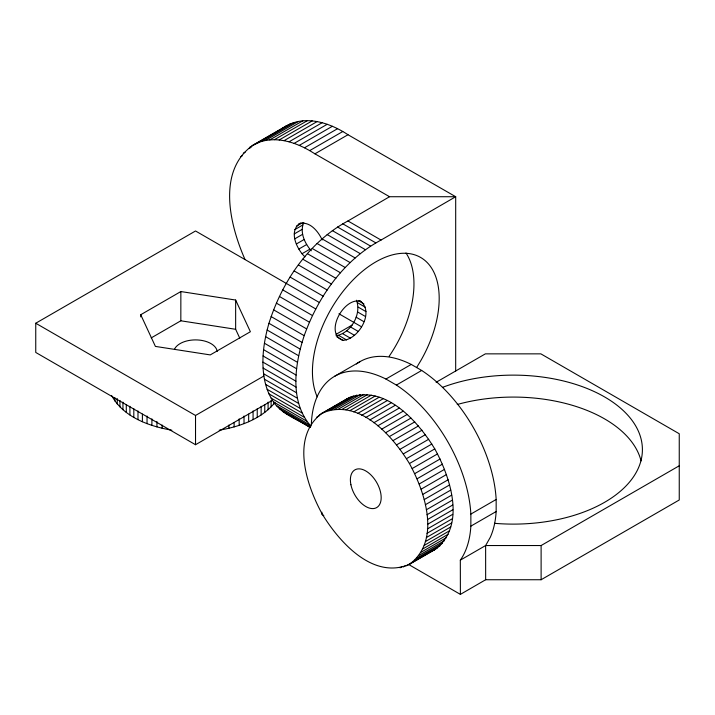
<?xml version="1.0" encoding="UTF-8"?>
<svg xmlns="http://www.w3.org/2000/svg" width="715" height="715" viewBox="0 0 715 715"><rect width="100%" height="100%" fill="white"/><g stroke="black" fill="none" stroke-linecap="round" stroke-linejoin="round"><path stroke-width="1.07" d="M140.73 316.888L140.73 314.725L180.859 291.55L235.646 300.05L250.384 331.733L210.255 354.908L155.405 346.409L140.73 314.725M151.222 337.9L180.832 320.794L180.859 291.55M272.522 400.257L195.526 444.721L195.526 415.478L263.862 376.019M455.678 371.139L455.696 196.723L347.999 134.733C330.366 123.078 306.172 114.802 286.295 125.903L253.226 144.993C216.52 170.662 229.846 225.136 245.004 259.474M321.884 512.199L321.875 514.407L323.806 515.515M309.899 427.427C297.744 419.267 282.202 414.629 273.586 402.018C268.867 395.207 266.016 387.289 264.425 379.2C261.029 360.566 263.71 341.341 268.965 323.305C282.076 281.576 308.8 242.01 347.964 220.962L389.55 196.723L455.696 196.723L381.032 240.061C343.897 259.885 318.148 296.662 304.188 335.666C294.75 364.48 289.218 401.455 310.936 426.22M311.356 424.996L311.445 422.029A112.961 65.217 60 0 1 385.93 379.039L411.232 364.427L421.68 370.459A112.961 65.217 60 0 1 496.165 499.472L496.156 511.538A112.961 65.217 60 0 1 490.249 537.385L485.628 545.536L460.326 560.149L460.389 594.38L485.655 579.74L541.112 579.74L679.25 499.982L679.25 433.755L540.862 353.854L485.378 353.854L436.105 382.293M409.418 564.314C441.334 540.656 425.148 492.179 409.427 463.543C392.49 435.614 358.608 397.352 322.152 413.145C290.245 436.811 306.431 485.279 322.143 513.915C339.089 541.854 372.962 580.106 409.418 564.314L434.765 549.683C466.68 526.017 450.486 477.549 434.774 448.913C417.837 420.983 383.955 382.722 347.499 398.514L322.152 413.145M460.326 560.149A112.961 65.217 60 0 0 470.854 526.142L470.854 514.085A112.961 65.217 60 0 0 396.378 385.072L385.93 379.039M335.987 335.728C350.815 333.351 361.826 314.26 356.454 300.237M361.468 301.641C344.63 295.367 323.511 333.208 342.887 340.34C358.689 339.616 375.286 311.266 359.725 300.64M304.956 256.882C296.654 249.035 288.118 230.695 300.532 222.955M311.302 250.786C304.787 243.457 299.451 232.161 303.804 222.535M219.21 430.207C239.775 426.658 261.35 419.133 274.98 402.509M342.172 402.447L347.499 398.514M282.72 128.244L286.295 125.903M294.285 233.912L302.123 229.381M249.66 147.335L290.111 123.981M249.178 148.443L251.063 147.353M253.226 144.993L261.082 141.579L294.151 122.488M243.297 153.225L245.182 152.134M261.082 141.579L265.337 140.515L298.405 121.425M240.535 156.755L242.421 155.664M265.337 140.515L269.769 139.899L302.838 120.808M269.769 139.899L274.381 139.711L307.45 120.621M274.381 139.711L279.145 139.979L312.214 120.889M279.145 139.979L284.034 140.676L317.103 121.586M284.034 140.676L289.039 141.811L322.108 122.721M289.039 141.811L294.124 143.384L327.193 124.294M294.124 143.384L299.281 145.377L332.35 126.287M299.281 145.377L304.483 147.791L337.552 128.7M304.483 147.791L309.702 150.615L342.771 131.524M309.702 150.615L314.931 153.832L347.999 134.733M195.526 444.721L35.75 352.45L35.75 323.234L195.526 230.981L319.346 302.499M296.341 226.226L302.445 222.696M294.803 229.622L302.651 225.082M294.812 238.819L302.651 234.288M296.35 243.994L304.188 239.462M298.798 249.079L306.628 244.557M301.989 253.745L309.818 249.222M336.05 334.343L352.415 324.896M334.674 376.26L359.976 361.647M319.391 414.95L350.448 397.031M316.834 417.077L319.65 415.451M328.221 410.499L353.568 395.869M331.51 409.686L356.848 395.055M334.933 409.203L360.28 394.573M338.499 409.06L363.837 394.43M342.181 409.257L367.519 394.626M345.953 409.802L371.3 395.172M349.823 410.678L375.161 396.047M396.378 385.072L421.68 370.459M353.755 411.894L379.093 397.263M357.741 413.431L383.079 398.8M361.754 415.299L387.101 400.659M365.794 417.471L391.141 402.84M369.834 419.955L395.172 405.325M373.847 422.735L399.193 408.104M377.833 425.791L403.18 411.161M381.765 429.125L407.112 414.494M385.635 432.709L410.973 418.078M389.407 436.534L414.754 421.904M393.089 440.583L418.436 425.952M396.655 444.837L421.993 430.207M400.078 449.279L425.425 434.649M403.358 453.891L428.705 439.26M406.486 458.655L431.824 444.024M409.427 463.543L434.774 448.913M412.189 468.54L437.535 453.909M414.754 473.625L440.091 458.994M417.104 478.773L442.451 464.142M419.24 483.966L444.578 469.335M421.144 489.176L446.482 474.546M422.806 494.387L448.153 479.756M424.227 499.571L449.574 484.94M425.398 504.71L450.745 490.079M426.319 509.786L451.657 495.155M426.971 514.764L452.318 500.134M427.373 519.635L452.711 505.005M427.499 524.372L452.845 509.741M427.373 528.957L452.711 514.326M426.971 533.363L452.318 518.732M426.319 537.582L451.657 522.951M470.854 514.085L496.165 499.472M425.398 541.595L450.736 526.964M424.227 545.384L449.565 530.753M422.797 548.923L448.144 534.293M421.135 552.212L446.473 537.582M419.231 555.224L444.569 540.594M470.854 526.142L496.156 511.538M400.069 567.782L401.946 566.691M417.095 557.95L442.442 543.32M403.349 566.959L405.226 565.878M414.745 560.381L440.091 545.751M406.478 565.806L437.526 547.878M485.655 579.74L485.628 545.536L541.112 545.536L679.25 465.787M434.765 549.683L429.733 551.944M298.79 223.956C309.345 220.256 318.3 231.365 322.197 239.936M180.832 320.794L235.646 329.284L239.784 338.195M171.85 430.207C148.952 426.185 123.427 417.14 111.638 395.565M293.123 416.827L286.277 413.788M314.931 153.832L389.55 196.723M347.964 220.962L381.032 240.061M342.744 223.786L375.813 242.877M337.525 226.995L370.584 246.094M332.323 230.588L365.392 249.687M327.166 234.556L360.235 253.646M322.072 238.864L355.141 257.954M317.076 243.502L350.144 262.602M312.187 248.454L345.256 267.544M307.423 253.691L340.492 272.79M302.82 259.196L335.88 278.296M298.378 264.943L331.447 284.043M358.689 300.899L363.917 303.911M357.607 302.785L365.454 307.307M358.144 307.084L365.982 311.606M294.133 270.913L327.202 290.013M357.616 311.99L365.454 316.513M290.093 277.071L323.162 296.171M356.088 317.165L363.917 321.687M338.937 313.787L361.477 326.782M350.457 326.934L358.286 331.447M282.702 289.87L315.771 308.96M346.739 330.848L354.569 335.362M279.386 296.448L312.455 315.538M342.762 333.762L350.591 338.267M338.776 335.451L346.605 339.965M336.801 336.828L342.887 340.34M276.348 303.106L309.416 322.206M273.586 309.827L306.655 328.918M271.119 316.566L304.188 335.666M268.965 323.305L302.034 342.405M267.124 330.017L300.193 349.117M265.614 336.667L298.673 355.766M264.425 343.227L297.494 362.326M263.576 349.671L296.636 368.77M263.057 355.972L296.126 375.071M262.888 362.103L295.956 381.202M263.057 368.028L296.126 387.128M263.576 373.739L296.636 392.839M264.425 379.2L297.494 398.3M265.614 384.393L298.673 403.492M267.124 389.291L300.193 408.39M268.965 393.876L302.034 412.966M271.128 398.121L304.188 417.22M273.586 402.018L306.655 421.117M276.348 405.548L309.416 424.647M279.395 408.694L310.569 426.703M282.711 411.447L310.104 427.266M35.75 323.234L195.526 415.478M408.453 564.385L460.389 594.38M541.112 545.536L541.112 579.74M273.8 401.839L273.8 404.011M271.11 400.409L271.11 406.915M268.089 402.125L268.089 409.713M264.764 404.806L264.764 412.394M261.145 406.272L261.145 414.941M257.239 408.685L257.239 417.354M253.074 410.937L253.074 419.607M248.659 414.11L248.659 421.698M244.021 416.032L244.021 423.62M239.168 418.856L239.168 425.362M235.646 300.05L235.646 329.284M234.127 422.583L234.127 426.918M228.925 425.023L228.925 428.276M162.126 425.032L162.126 428.285M156.925 421.501L156.925 426.918M151.893 418.865L151.893 425.362M147.04 416.041L147.04 423.629M142.401 414.119L142.401 421.707M137.986 410.946L137.986 419.616M133.812 408.685L133.812 417.363M129.907 406.281L129.907 414.95M126.287 404.815L126.287 412.403M122.953 402.134L122.953 409.722M119.941 400.418L119.941 406.924M117.251 398.595L117.251 404.02M114.892 397.763L114.892 401.017M442.692 387.298A129.031 74.494 0 0 1 639.398 433.639A129.031 74.494 0 0 1 494.44 523.308M457.251 404.493A129.031 74.494 0 0 1 641.06 460.88M356.401 363.989A112.961 65.217 60 0 1 411.232 364.427M416.55 367.599A89.634 51.739 -60 0 0 417.596 365.955L420.626 360.941A89.634 51.739 -60 0 0 419.142 256.649A89.634 51.739 -60 0 0 328.167 314.35L325.531 319.569A89.634 51.739 -60 0 0 317.254 396.888M405.986 252.967A89.634 51.739 -60 0 1 389.166 356.276M174.505 349.215A21.772 12.584 0 0 1 197.438 339.947A21.772 12.584 0 0 1 217.226 351.387M350.913 484.743A21.772 12.566 60 0 0 376.671 507.587A21.772 12.566 60 0 0 369.771 473.866A21.772 12.566 60 0 0 350.913 484.743"/></g></svg>
